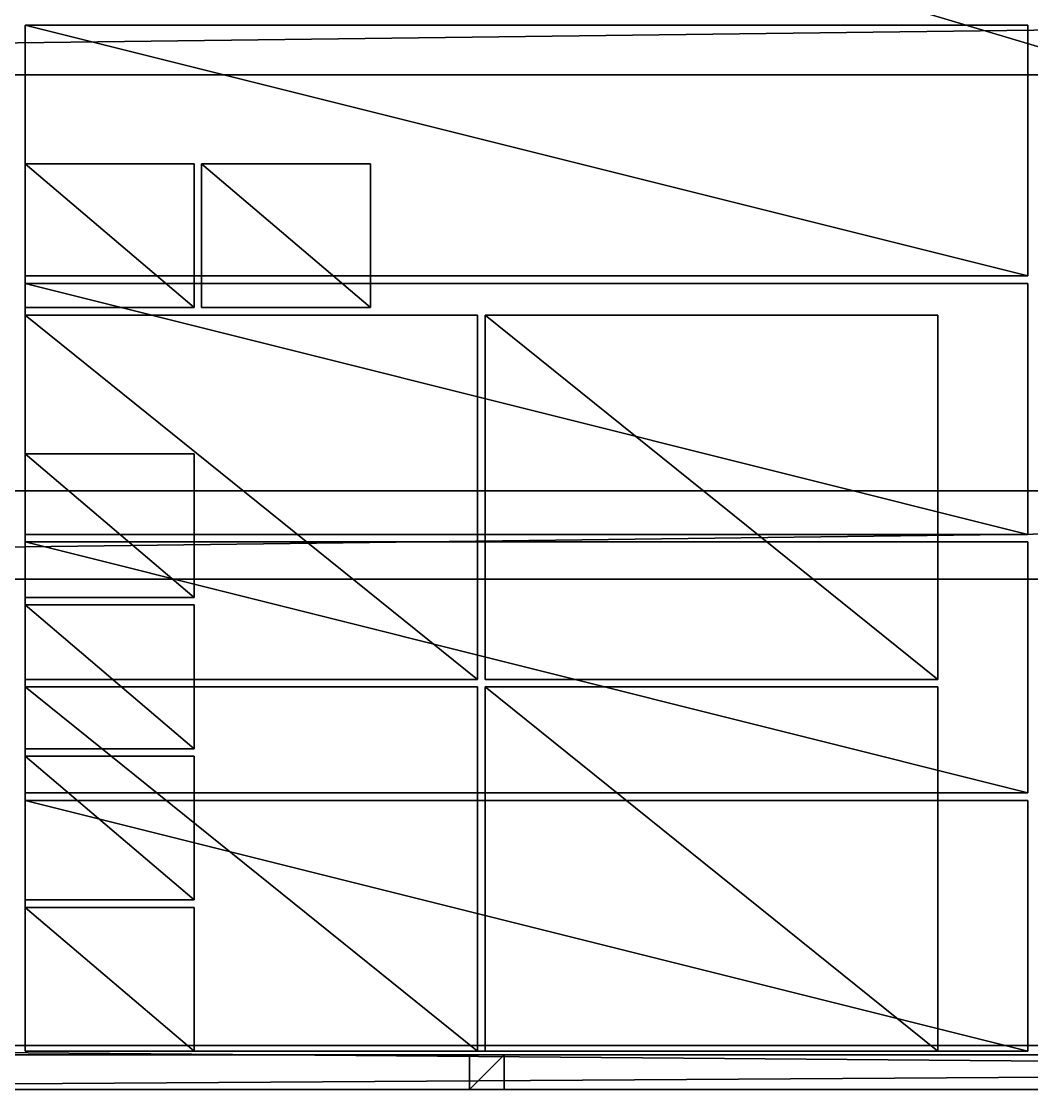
# Model space of a CAD drawing. Header units: millimetres. Extents: x -2700 to 8540, y -1280 to 1295.
# Drawn here: x 1380 to 2983, y -1280 to 415 of the extents above; entities that cross this region are included whole.
import ezdxf

# ---------------------------------------------------------------- set-up
doc = ezdxf.new("R2010")
doc.units = ezdxf.units.MM

msp = doc.modelspace()

# ---------------------------------------------------------------- linework, layer by layer
at = {"layer": 'CAD_75LAB'}
for points in [[(8540, -1280, 1090), (-40, -1280, 1090), (-40, 1280, 1090)], [(8540, 1280, 1090), (8540, -1280, 1090), (-40, 1280, 1090)], [(8540, -1280, 1180), (-40, 1280, 1180), (-40, -1280, 1180)], [(8540, 1280, 1180), (-40, 1280, 1180), (8540, -1280, 1180)], [(8460, 470, 840), (-2700, 330, 840), (-2700, 470, 840)], [(8460, 470, 840), (8460, 330, 840), (-2700, 330, 840)], [(8460, 470, 1090), (-2700, 470, 1090), (-2700, 330, 1090)], [(8460, 470, 1090), (-2700, 330, 1090), (8460, 330, 1090)], [(1386, 11, 1297), (1386, 409, 1183), (1386, 11, 1183)], [(1386, 11, 1297), (1386, 409, 1297), (1386, 409, 1183)], [(2977, 409, 1183), (1386, 409, 1183), (1386, 409, 1297)], [(2977, 409, 1297), (2977, 409, 1183), (1386, 409, 1297)], [(2977, 11, 1183), (1386, 11, 1183), (1386, 409, 1183)], [(2977, 409, 1183), (2977, 11, 1183), (1386, 409, 1183)], [(2977, 11, 1297), (1386, 409, 1297), (1386, 11, 1297)], [(2977, 409, 1297), (1386, 409, 1297), (2977, 11, 1297)], [(1386, 11, 1417), (1386, 409, 1303), (1386, 11, 1303)], [(1386, 11, 1417), (1386, 409, 1417), (1386, 409, 1303)], [(2977, 409, 1303), (1386, 409, 1303), (1386, 409, 1417)], [(2977, 409, 1417), (2977, 409, 1303), (1386, 409, 1417)], [(2977, 11, 1303), (1386, 11, 1303), (1386, 409, 1303)], [(2977, 409, 1303), (2977, 11, 1303), (1386, 409, 1303)], [(2977, 11, 1417), (1386, 409, 1417), (1386, 11, 1417)], [(2977, 409, 1417), (1386, 409, 1417), (2977, 11, 1417)], [(1386, 11, 1537), (1386, 409, 1423), (1386, 11, 1423)], [(1386, 11, 1537), (1386, 409, 1537), (1386, 409, 1423)], [(2977, 409, 1423), (1386, 409, 1423), (1386, 409, 1537)], [(2977, 409, 1537), (2977, 409, 1423), (1386, 409, 1537)], [(2977, 11, 1423), (1386, 11, 1423), (1386, 409, 1423)], [(2977, 409, 1423), (2977, 11, 1423), (1386, 409, 1423)], [(2977, 11, 1537), (1386, 409, 1537), (1386, 11, 1537)], [(2977, 409, 1537), (1386, 409, 1537), (2977, 11, 1537)], [(1386, 11, 1657), (1386, 409, 1543), (1386, 11, 1543)], [(1386, 11, 1657), (1386, 409, 1657), (1386, 409, 1543)], [(2977, 409, 1543), (1386, 409, 1543), (1386, 409, 1657)], [(2977, 409, 1657), (2977, 409, 1543), (1386, 409, 1657)], [(2977, 11, 1543), (1386, 11, 1543), (1386, 409, 1543)], [(2977, 409, 1543), (2977, 11, 1543), (1386, 409, 1543)], [(2977, 11, 1657), (1386, 409, 1657), (1386, 11, 1657)], [(2977, 409, 1657), (1386, 409, 1657), (2977, 11, 1657)], [(1386, 11, 1777), (1386, 409, 1663), (1386, 11, 1663)], [(1386, 11, 1777), (1386, 409, 1777), (1386, 409, 1663)], [(2977, 409, 1663), (1386, 409, 1663), (1386, 409, 1777)], [(2977, 409, 1777), (2977, 409, 1663), (1386, 409, 1777)], [(2977, 11, 1663), (1386, 11, 1663), (1386, 409, 1663)], [(2977, 409, 1663), (2977, 11, 1663), (1386, 409, 1663)], [(2977, 11, 1777), (1386, 409, 1777), (1386, 11, 1777)], [(2977, 409, 1777), (1386, 409, 1777), (2977, 11, 1777)], [(1386, 11, 1897), (1386, 409, 1783), (1386, 11, 1783)], [(1386, 11, 1897), (1386, 409, 1897), (1386, 409, 1783)], [(2977, 409, 1783), (1386, 409, 1783), (1386, 409, 1897)], [(2977, 409, 1897), (2977, 409, 1783), (1386, 409, 1897)], [(2977, 11, 1783), (1386, 11, 1783), (1386, 409, 1783)], [(2977, 409, 1783), (2977, 11, 1783), (1386, 409, 1783)], [(2977, 11, 1897), (1386, 409, 1897), (1386, 11, 1897)], [(2977, 409, 1897), (1386, 409, 1897), (2977, 11, 1897)], [(1386, 11, 2017), (1386, 409, 1903), (1386, 11, 1903)], [(1386, 11, 2017), (1386, 409, 2017), (1386, 409, 1903)], [(2977, 409, 1903), (1386, 409, 1903), (1386, 409, 2017)], [(2977, 409, 2017), (2977, 409, 1903), (1386, 409, 2017)], [(2977, 11, 1903), (1386, 11, 1903), (1386, 409, 1903)], [(2977, 409, 1903), (2977, 11, 1903), (1386, 409, 1903)], [(2977, 11, 2017), (1386, 409, 2017), (1386, 11, 2017)], [(2977, 409, 2017), (1386, 409, 2017), (2977, 11, 2017)], [(1386, 11, 2137), (1386, 409, 2023), (1386, 11, 2023)], [(1386, 11, 2137), (1386, 409, 2137), (1386, 409, 2023)], [(2977, 409, 2023), (1386, 409, 2023), (1386, 409, 2137)], [(2977, 409, 2137), (2977, 409, 2023), (1386, 409, 2137)], [(2977, 11, 2023), (1386, 11, 2023), (1386, 409, 2023)], [(2977, 409, 2023), (2977, 11, 2023), (1386, 409, 2023)], [(2977, 11, 2137), (1386, 409, 2137), (1386, 11, 2137)], [(2977, 409, 2137), (1386, 409, 2137), (2977, 11, 2137)], [(1386, 11, 2257), (1386, 409, 2143), (1386, 11, 2143)], [(1386, 11, 2257), (1386, 409, 2257), (1386, 409, 2143)], [(2977, 409, 2143), (1386, 409, 2143), (1386, 409, 2257)], [(2977, 409, 2257), (2977, 409, 2143), (1386, 409, 2257)], [(2977, 11, 2143), (1386, 11, 2143), (1386, 409, 2143)], [(2977, 409, 2143), (2977, 11, 2143), (1386, 409, 2143)], [(2977, 11, 2257), (1386, 409, 2257), (1386, 11, 2257)], [(2977, 409, 2257), (1386, 409, 2257), (2977, 11, 2257)], [(1386, 11, 2377), (1386, 409, 2263), (1386, 11, 2263)], [(1386, 11, 2377), (1386, 409, 2377), (1386, 409, 2263)], [(2977, 409, 2263), (1386, 409, 2263), (1386, 409, 2377)], [(2977, 409, 2377), (2977, 409, 2263), (1386, 409, 2377)], [(2977, 11, 2263), (1386, 11, 2263), (1386, 409, 2263)], [(2977, 409, 2263), (2977, 11, 2263), (1386, 409, 2263)], [(2977, 11, 2377), (1386, 409, 2377), (1386, 11, 2377)], [(2977, 409, 2377), (1386, 409, 2377), (2977, 11, 2377)], [(2977, 11, 1297), (2977, 11, 1183), (2977, 409, 1183)], [(2977, 11, 1297), (2977, 409, 1183), (2977, 409, 1297)], [(2977, 11, 1417), (2977, 11, 1303), (2977, 409, 1303)], [(2977, 11, 1417), (2977, 409, 1303), (2977, 409, 1417)], [(2977, 11, 1537), (2977, 11, 1423), (2977, 409, 1423)], [(2977, 11, 1537), (2977, 409, 1423), (2977, 409, 1537)], [(2977, 11, 1657), (2977, 11, 1543), (2977, 409, 1543)], [(2977, 11, 1657), (2977, 409, 1543), (2977, 409, 1657)], [(2977, 11, 1777), (2977, 11, 1663), (2977, 409, 1663)], [(2977, 11, 1777), (2977, 409, 1663), (2977, 409, 1777)], [(2977, 11, 1897), (2977, 11, 1783), (2977, 409, 1783)], [(2977, 11, 1897), (2977, 409, 1783), (2977, 409, 1897)], [(2977, 11, 2017), (2977, 11, 1903), (2977, 409, 1903)], [(2977, 11, 2017), (2977, 409, 1903), (2977, 409, 2017)], [(2977, 11, 2137), (2977, 11, 2023), (2977, 409, 2023)], [(2977, 11, 2137), (2977, 409, 2023), (2977, 409, 2137)], [(2977, 11, 2257), (2977, 11, 2143), (2977, 409, 2143)], [(2977, 11, 2257), (2977, 409, 2143), (2977, 409, 2257)], [(2977, 11, 2377), (2977, 11, 2263), (2977, 409, 2263)], [(2977, 11, 2377), (2977, 409, 2263), (2977, 409, 2377)], [(8460, 330, 840), (-2700, 330, 1090), (-2700, 330, 840)], [(8460, 330, 1090), (-2700, 330, 1090), (8460, 330, 840)], [(1386, -39, 2562), (1386, 189, 2383), (1386, -39, 2383)], [(1386, -39, 2562), (1386, 189, 2562), (1386, 189, 2383)], [(1654, 189, 2562), (1654, 189, 2383), (1386, 189, 2383)], [(1654, 189, 2562), (1386, 189, 2383), (1386, 189, 2562)], [(1654, -39, 2383), (1386, -39, 2383), (1386, 189, 2383)], [(1654, 189, 2383), (1654, -39, 2383), (1386, 189, 2383)], [(1654, -39, 2562), (1386, 189, 2562), (1386, -39, 2562)], [(1654, 189, 2562), (1386, 189, 2562), (1654, -39, 2562)], [(1386, -39, 2747), (1386, 189, 2568), (1386, -39, 2568)], [(1386, -39, 2747), (1386, 189, 2747), (1386, 189, 2568)], [(1654, 189, 2747), (1654, 189, 2568), (1386, 189, 2568)], [(1654, 189, 2747), (1386, 189, 2568), (1386, 189, 2747)], [(1654, -39, 2568), (1386, -39, 2568), (1386, 189, 2568)], [(1654, 189, 2568), (1654, -39, 2568), (1386, 189, 2568)], [(1654, -39, 2747), (1386, 189, 2747), (1386, -39, 2747)], [(1654, 189, 2747), (1386, 189, 2747), (1654, -39, 2747)], [(1386, -39, 2932), (1386, 189, 2753), (1386, -39, 2753)], [(1386, -39, 2932), (1386, 189, 2932), (1386, 189, 2753)], [(1654, 189, 2932), (1654, 189, 2753), (1386, 189, 2753)], [(1654, 189, 2932), (1386, 189, 2753), (1386, 189, 2932)], [(1654, -39, 2753), (1386, -39, 2753), (1386, 189, 2753)], [(1654, 189, 2753), (1654, -39, 2753), (1386, 189, 2753)], [(1654, -39, 2932), (1386, 189, 2932), (1386, -39, 2932)], [(1654, 189, 2932), (1386, 189, 2932), (1654, -39, 2932)], [(1386, -39, 3117), (1386, 189, 2938), (1386, -39, 2938)], [(1386, -39, 3117), (1386, 189, 3117), (1386, 189, 2938)], [(1654, 189, 3117), (1654, 189, 2938), (1386, 189, 2938)], [(1654, 189, 3117), (1386, 189, 2938), (1386, 189, 3117)], [(1654, -39, 2938), (1386, -39, 2938), (1386, 189, 2938)], [(1654, 189, 2938), (1654, -39, 2938), (1386, 189, 2938)], [(1654, -39, 3117), (1386, 189, 3117), (1386, -39, 3117)], [(1654, 189, 3117), (1386, 189, 3117), (1654, -39, 3117)], [(1386, -39, 3302), (1386, 189, 3123), (1386, -39, 3123)], [(1386, -39, 3302), (1386, 189, 3302), (1386, 189, 3123)], [(1654, 189, 3302), (1654, 189, 3123), (1386, 189, 3123)], [(1654, 189, 3302), (1386, 189, 3123), (1386, 189, 3302)], [(1654, -39, 3123), (1386, -39, 3123), (1386, 189, 3123)], [(1654, 189, 3123), (1654, -39, 3123), (1386, 189, 3123)], [(1654, -39, 3302), (1386, 189, 3302), (1386, -39, 3302)], [(1654, 189, 3302), (1386, 189, 3302), (1654, -39, 3302)], [(1386, -39, 3487), (1386, 189, 3308), (1386, -39, 3308)], [(1386, -39, 3487), (1386, 189, 3487), (1386, 189, 3308)], [(1654, 189, 3487), (1654, 189, 3308), (1386, 189, 3308)], [(1654, 189, 3487), (1386, 189, 3308), (1386, 189, 3487)], [(1654, -39, 3308), (1386, -39, 3308), (1386, 189, 3308)], [(1654, 189, 3308), (1654, -39, 3308), (1386, 189, 3308)], [(1654, -39, 3487), (1386, 189, 3487), (1386, -39, 3487)], [(1654, 189, 3487), (1386, 189, 3487), (1654, -39, 3487)], [(1386, -39, 3672), (1386, 189, 3493), (1386, -39, 3493)], [(1386, -39, 3672), (1386, 189, 3672), (1386, 189, 3493)], [(1654, 189, 3672), (1654, 189, 3493), (1386, 189, 3493)], [(1654, 189, 3672), (1386, 189, 3493), (1386, 189, 3672)], [(1654, -39, 3493), (1386, -39, 3493), (1386, 189, 3493)], [(1654, 189, 3493), (1654, -39, 3493), (1386, 189, 3493)], [(1654, -39, 3672), (1386, 189, 3672), (1386, -39, 3672)], [(1654, 189, 3672), (1386, 189, 3672), (1654, -39, 3672)], [(1654, -39, 2562), (1654, -39, 2383), (1654, 189, 2383)], [(1654, -39, 2562), (1654, 189, 2383), (1654, 189, 2562)], [(1654, -39, 2747), (1654, -39, 2568), (1654, 189, 2568)], [(1654, -39, 2747), (1654, 189, 2568), (1654, 189, 2747)], [(1654, -39, 2932), (1654, -39, 2753), (1654, 189, 2753)], [(1654, -39, 2932), (1654, 189, 2753), (1654, 189, 2932)], [(1654, -39, 3117), (1654, -39, 2938), (1654, 189, 2938)], [(1654, -39, 3117), (1654, 189, 2938), (1654, 189, 3117)], [(1654, -39, 3302), (1654, -39, 3123), (1654, 189, 3123)], [(1654, -39, 3302), (1654, 189, 3123), (1654, 189, 3302)], [(1654, -39, 3487), (1654, -39, 3308), (1654, 189, 3308)], [(1654, -39, 3487), (1654, 189, 3308), (1654, 189, 3487)], [(1654, -39, 3672), (1654, -39, 3493), (1654, 189, 3493)], [(1654, -39, 3672), (1654, 189, 3493), (1654, 189, 3672)], [(1666, -39, 2562), (1666, 189, 2383), (1666, -39, 2383)], [(1666, -39, 2562), (1666, 189, 2562), (1666, 189, 2383)], [(1934, 189, 2562), (1934, 189, 2383), (1666, 189, 2383)], [(1934, 189, 2562), (1666, 189, 2383), (1666, 189, 2562)], [(1934, -39, 2383), (1666, -39, 2383), (1666, 189, 2383)], [(1934, 189, 2383), (1934, -39, 2383), (1666, 189, 2383)], [(1934, -39, 2562), (1666, 189, 2562), (1666, -39, 2562)], [(1934, 189, 2562), (1666, 189, 2562), (1934, -39, 2562)], [(1666, -39, 2747), (1666, 189, 2568), (1666, -39, 2568)], [(1666, -39, 2747), (1666, 189, 2747), (1666, 189, 2568)], [(1934, 189, 2747), (1934, 189, 2568), (1666, 189, 2568)], [(1934, 189, 2747), (1666, 189, 2568), (1666, 189, 2747)], [(1934, -39, 2568), (1666, -39, 2568), (1666, 189, 2568)], [(1934, 189, 2568), (1934, -39, 2568), (1666, 189, 2568)], [(1934, -39, 2747), (1666, 189, 2747), (1666, -39, 2747)], [(1934, 189, 2747), (1666, 189, 2747), (1934, -39, 2747)], [(1934, -39, 2562), (1934, -39, 2383), (1934, 189, 2383)], [(1934, -39, 2562), (1934, 189, 2383), (1934, 189, 2562)], [(1934, -39, 2747), (1934, -39, 2568), (1934, 189, 2568)], [(1934, -39, 2747), (1934, 189, 2568), (1934, 189, 2747)], [(2977, 11, 1183), (1386, 11, 1297), (1386, 11, 1183)], [(2977, 11, 1297), (1386, 11, 1297), (2977, 11, 1183)], [(2977, 11, 1303), (1386, 11, 1417), (1386, 11, 1303)], [(2977, 11, 1417), (1386, 11, 1417), (2977, 11, 1303)], [(2977, 11, 1423), (1386, 11, 1537), (1386, 11, 1423)], [(2977, 11, 1537), (1386, 11, 1537), (2977, 11, 1423)], [(2977, 11, 1543), (1386, 11, 1657), (1386, 11, 1543)], [(2977, 11, 1657), (1386, 11, 1657), (2977, 11, 1543)], [(2977, 11, 1663), (1386, 11, 1777), (1386, 11, 1663)], [(2977, 11, 1777), (1386, 11, 1777), (2977, 11, 1663)], [(2977, 11, 1783), (1386, 11, 1897), (1386, 11, 1783)], [(2977, 11, 1897), (1386, 11, 1897), (2977, 11, 1783)], [(2977, 11, 1903), (1386, 11, 2017), (1386, 11, 1903)], [(2977, 11, 2017), (1386, 11, 2017), (2977, 11, 1903)], [(2977, 11, 2023), (1386, 11, 2137), (1386, 11, 2023)], [(2977, 11, 2137), (1386, 11, 2137), (2977, 11, 2023)], [(2977, 11, 2143), (1386, 11, 2257), (1386, 11, 2143)], [(2977, 11, 2257), (1386, 11, 2257), (2977, 11, 2143)], [(2977, 11, 2263), (1386, 11, 2377), (1386, 11, 2263)], [(2977, 11, 2377), (1386, 11, 2377), (2977, 11, 2263)], [(1386, -399, 1297), (1386, -1, 1183), (1386, -399, 1183)], [(1386, -399, 1297), (1386, -1, 1297), (1386, -1, 1183)], [(2977, -1, 1183), (1386, -1, 1183), (1386, -1, 1297)], [(2977, -1, 1297), (2977, -1, 1183), (1386, -1, 1297)], [(2977, -399, 1183), (1386, -399, 1183), (1386, -1, 1183)], [(2977, -1, 1183), (2977, -399, 1183), (1386, -1, 1183)], [(2977, -399, 1297), (1386, -1, 1297), (1386, -399, 1297)], [(2977, -1, 1297), (1386, -1, 1297), (2977, -399, 1297)], [(1386, -399, 1417), (1386, -1, 1303), (1386, -399, 1303)], [(1386, -399, 1417), (1386, -1, 1417), (1386, -1, 1303)], [(2977, -1, 1303), (1386, -1, 1303), (1386, -1, 1417)], [(2977, -1, 1417), (2977, -1, 1303), (1386, -1, 1417)], [(2977, -399, 1303), (1386, -399, 1303), (1386, -1, 1303)], [(2977, -1, 1303), (2977, -399, 1303), (1386, -1, 1303)], [(2977, -399, 1417), (1386, -1, 1417), (1386, -399, 1417)], [(2977, -1, 1417), (1386, -1, 1417), (2977, -399, 1417)], [(1386, -399, 1537), (1386, -1, 1423), (1386, -399, 1423)], [(1386, -399, 1537), (1386, -1, 1537), (1386, -1, 1423)], [(2977, -1, 1423), (1386, -1, 1423), (1386, -1, 1537)], [(2977, -1, 1537), (2977, -1, 1423), (1386, -1, 1537)], [(2977, -399, 1423), (1386, -399, 1423), (1386, -1, 1423)], [(2977, -1, 1423), (2977, -399, 1423), (1386, -1, 1423)], [(2977, -399, 1537), (1386, -1, 1537), (1386, -399, 1537)], [(2977, -1, 1537), (1386, -1, 1537), (2977, -399, 1537)], [(1386, -399, 1657), (1386, -1, 1543), (1386, -399, 1543)], [(1386, -399, 1657), (1386, -1, 1657), (1386, -1, 1543)], [(2977, -1, 1543), (1386, -1, 1543), (1386, -1, 1657)], [(2977, -1, 1657), (2977, -1, 1543), (1386, -1, 1657)], [(2977, -399, 1543), (1386, -399, 1543), (1386, -1, 1543)], [(2977, -1, 1543), (2977, -399, 1543), (1386, -1, 1543)], [(2977, -399, 1657), (1386, -1, 1657), (1386, -399, 1657)], [(2977, -1, 1657), (1386, -1, 1657), (2977, -399, 1657)], [(1386, -399, 1777), (1386, -1, 1663), (1386, -399, 1663)], [(1386, -399, 1777), (1386, -1, 1777), (1386, -1, 1663)], [(2977, -1, 1663), (1386, -1, 1663), (1386, -1, 1777)], [(2977, -1, 1777), (2977, -1, 1663), (1386, -1, 1777)], [(2977, -399, 1663), (1386, -399, 1663), (1386, -1, 1663)], [(2977, -1, 1663), (2977, -399, 1663), (1386, -1, 1663)], [(2977, -399, 1777), (1386, -1, 1777), (1386, -399, 1777)], [(2977, -1, 1777), (1386, -1, 1777), (2977, -399, 1777)], [(1386, -399, 1897), (1386, -1, 1783), (1386, -399, 1783)], [(1386, -399, 1897), (1386, -1, 1897), (1386, -1, 1783)], [(2977, -1, 1783), (1386, -1, 1783), (1386, -1, 1897)], [(2977, -1, 1897), (2977, -1, 1783), (1386, -1, 1897)], [(2977, -399, 1783), (1386, -399, 1783), (1386, -1, 1783)], [(2977, -1, 1783), (2977, -399, 1783), (1386, -1, 1783)], [(2977, -399, 1897), (1386, -1, 1897), (1386, -399, 1897)], [(2977, -1, 1897), (1386, -1, 1897), (2977, -399, 1897)], [(1386, -399, 2017), (1386, -1, 1903), (1386, -399, 1903)], [(1386, -399, 2017), (1386, -1, 2017), (1386, -1, 1903)], [(2977, -1, 1903), (1386, -1, 1903), (1386, -1, 2017)], [(2977, -1, 2017), (2977, -1, 1903), (1386, -1, 2017)], [(2977, -399, 1903), (1386, -399, 1903), (1386, -1, 1903)], [(2977, -1, 1903), (2977, -399, 1903), (1386, -1, 1903)], [(2977, -399, 2017), (1386, -1, 2017), (1386, -399, 2017)], [(2977, -1, 2017), (1386, -1, 2017), (2977, -399, 2017)], [(1386, -399, 2137), (1386, -1, 2023), (1386, -399, 2023)], [(1386, -399, 2137), (1386, -1, 2137), (1386, -1, 2023)], [(2977, -1, 2023), (1386, -1, 2023), (1386, -1, 2137)], [(2977, -1, 2137), (2977, -1, 2023), (1386, -1, 2137)], [(2977, -399, 2023), (1386, -399, 2023), (1386, -1, 2023)], [(2977, -1, 2023), (2977, -399, 2023), (1386, -1, 2023)], [(2977, -399, 2137), (1386, -1, 2137), (1386, -399, 2137)], [(2977, -1, 2137), (1386, -1, 2137), (2977, -399, 2137)], [(1386, -399, 2257), (1386, -1, 2143), (1386, -399, 2143)], [(1386, -399, 2257), (1386, -1, 2257), (1386, -1, 2143)], [(2977, -1, 2143), (1386, -1, 2143), (1386, -1, 2257)], [(2977, -1, 2257), (2977, -1, 2143), (1386, -1, 2257)], [(2977, -399, 2143), (1386, -399, 2143), (1386, -1, 2143)], [(2977, -1, 2143), (2977, -399, 2143), (1386, -1, 2143)], [(2977, -399, 2257), (1386, -1, 2257), (1386, -399, 2257)], [(2977, -1, 2257), (1386, -1, 2257), (2977, -399, 2257)], [(1386, -399, 2377), (1386, -1, 2263), (1386, -399, 2263)], [(1386, -399, 2377), (1386, -1, 2377), (1386, -1, 2263)], [(2977, -1, 2263), (1386, -1, 2263), (1386, -1, 2377)], [(2977, -1, 2377), (2977, -1, 2263), (1386, -1, 2377)], [(2977, -399, 2263), (1386, -399, 2263), (1386, -1, 2263)], [(2977, -1, 2263), (2977, -399, 2263), (1386, -1, 2263)], [(2977, -399, 2377), (1386, -1, 2377), (1386, -399, 2377)], [(2977, -1, 2377), (1386, -1, 2377), (2977, -399, 2377)], [(2977, -399, 1297), (2977, -399, 1183), (2977, -1, 1183)], [(2977, -399, 1297), (2977, -1, 1183), (2977, -1, 1297)], [(2977, -399, 1417), (2977, -399, 1303), (2977, -1, 1303)], [(2977, -399, 1417), (2977, -1, 1303), (2977, -1, 1417)], [(2977, -399, 1537), (2977, -399, 1423), (2977, -1, 1423)], [(2977, -399, 1537), (2977, -1, 1423), (2977, -1, 1537)], [(2977, -399, 1657), (2977, -399, 1543), (2977, -1, 1543)], [(2977, -399, 1657), (2977, -1, 1543), (2977, -1, 1657)], [(2977, -399, 1777), (2977, -399, 1663), (2977, -1, 1663)], [(2977, -399, 1777), (2977, -1, 1663), (2977, -1, 1777)], [(2977, -399, 1897), (2977, -399, 1783), (2977, -1, 1783)], [(2977, -399, 1897), (2977, -1, 1783), (2977, -1, 1897)], [(2977, -399, 2017), (2977, -399, 1903), (2977, -1, 1903)], [(2977, -399, 2017), (2977, -1, 1903), (2977, -1, 2017)], [(2977, -399, 2137), (2977, -399, 2023), (2977, -1, 2023)], [(2977, -399, 2137), (2977, -1, 2023), (2977, -1, 2137)], [(2977, -399, 2257), (2977, -399, 2143), (2977, -1, 2143)], [(2977, -399, 2257), (2977, -1, 2143), (2977, -1, 2257)], [(2977, -399, 2377), (2977, -399, 2263), (2977, -1, 2263)], [(2977, -399, 2377), (2977, -1, 2263), (2977, -1, 2377)], [(1654, -39, 2562), (1386, -39, 2383), (1654, -39, 2383)], [(1654, -39, 2562), (1386, -39, 2562), (1386, -39, 2383)], [(1654, -39, 2747), (1386, -39, 2568), (1654, -39, 2568)], [(1654, -39, 2747), (1386, -39, 2747), (1386, -39, 2568)], [(1654, -39, 2932), (1386, -39, 2753), (1654, -39, 2753)], [(1654, -39, 2932), (1386, -39, 2932), (1386, -39, 2753)], [(1654, -39, 3117), (1386, -39, 2938), (1654, -39, 2938)], [(1654, -39, 3117), (1386, -39, 3117), (1386, -39, 2938)], [(1654, -39, 3302), (1386, -39, 3123), (1654, -39, 3123)], [(1654, -39, 3302), (1386, -39, 3302), (1386, -39, 3123)], [(1654, -39, 3487), (1386, -39, 3308), (1654, -39, 3308)], [(1654, -39, 3487), (1386, -39, 3487), (1386, -39, 3308)], [(1654, -39, 3672), (1386, -39, 3493), (1654, -39, 3493)], [(1654, -39, 3672), (1386, -39, 3672), (1386, -39, 3493)], [(1934, -39, 2562), (1666, -39, 2383), (1934, -39, 2383)], [(1934, -39, 2562), (1666, -39, 2562), (1666, -39, 2383)], [(1934, -39, 2747), (1666, -39, 2568), (1934, -39, 2568)], [(1934, -39, 2747), (1666, -39, 2747), (1666, -39, 2568)], [(1386, -629, 3438), (1386, -51, 2383), (1386, -629, 2383)], [(1386, -629, 3438), (1386, -51, 3438), (1386, -51, 2383)], [(1386, -51, 3438), (2104, -51, 2383), (1386, -51, 2383)], [(2104, -51, 3438), (2104, -51, 2383), (1386, -51, 3438)], [(2104, -629, 2383), (1386, -629, 2383), (1386, -51, 2383)], [(2104, -51, 2383), (2104, -629, 2383), (1386, -51, 2383)], [(2104, -629, 3438), (1386, -51, 3438), (1386, -629, 3438)], [(2104, -51, 3438), (1386, -51, 3438), (2104, -629, 3438)], [(2104, -629, 3438), (2104, -629, 2383), (2104, -51, 2383)], [(2104, -629, 3438), (2104, -51, 2383), (2104, -51, 3438)], [(2116, -629, 3438), (2116, -51, 2383), (2116, -629, 2383)], [(2116, -629, 3438), (2116, -51, 3438), (2116, -51, 2383)], [(2116, -51, 3438), (2834, -51, 2383), (2116, -51, 2383)], [(2834, -51, 3438), (2834, -51, 2383), (2116, -51, 3438)], [(2834, -629, 2383), (2116, -629, 2383), (2116, -51, 2383)], [(2834, -51, 2383), (2834, -629, 2383), (2116, -51, 2383)], [(2834, -629, 3438), (2116, -51, 3438), (2116, -629, 3438)], [(2834, -51, 3438), (2116, -51, 3438), (2834, -629, 3438)], [(2834, -629, 3438), (2834, -629, 2383), (2834, -51, 2383)], [(2834, -629, 3438), (2834, -51, 2383), (2834, -51, 3438)], [(1386, -499, 3623), (1386, -271, 3444), (1386, -499, 3444)], [(1386, -499, 3623), (1386, -271, 3623), (1386, -271, 3444)], [(1654, -271, 3623), (1654, -271, 3444), (1386, -271, 3444)], [(1654, -271, 3623), (1386, -271, 3444), (1386, -271, 3623)], [(1654, -499, 3444), (1386, -499, 3444), (1386, -271, 3444)], [(1654, -271, 3444), (1654, -499, 3444), (1386, -271, 3444)], [(1654, -499, 3623), (1386, -271, 3623), (1386, -499, 3623)], [(1654, -271, 3623), (1386, -271, 3623), (1654, -499, 3623)], [(1654, -499, 3623), (1654, -499, 3444), (1654, -271, 3444)], [(1654, -499, 3623), (1654, -271, 3444), (1654, -271, 3623)], [(8460, -330, 840), (-2700, -330, 840), (-2700, -330, 1090)], [(8460, -330, 1090), (8460, -330, 840), (-2700, -330, 1090)], [(8460, -330, 840), (-2700, -470, 840), (-2700, -330, 840)], [(8460, -330, 840), (8460, -470, 840), (-2700, -470, 840)], [(8460, -330, 1090), (-2700, -330, 1090), (-2700, -470, 1090)], [(8460, -330, 1090), (-2700, -470, 1090), (8460, -470, 1090)], [(2977, -399, 1183), (1386, -399, 1297), (1386, -399, 1183)], [(2977, -399, 1297), (1386, -399, 1297), (2977, -399, 1183)], [(2977, -399, 1303), (1386, -399, 1417), (1386, -399, 1303)], [(2977, -399, 1417), (1386, -399, 1417), (2977, -399, 1303)], [(2977, -399, 1423), (1386, -399, 1537), (1386, -399, 1423)], [(2977, -399, 1537), (1386, -399, 1537), (2977, -399, 1423)], [(2977, -399, 1543), (1386, -399, 1657), (1386, -399, 1543)], [(2977, -399, 1657), (1386, -399, 1657), (2977, -399, 1543)], [(2977, -399, 1663), (1386, -399, 1777), (1386, -399, 1663)], [(2977, -399, 1777), (1386, -399, 1777), (2977, -399, 1663)], [(2977, -399, 1783), (1386, -399, 1897), (1386, -399, 1783)], [(2977, -399, 1897), (1386, -399, 1897), (2977, -399, 1783)], [(2977, -399, 1903), (1386, -399, 2017), (1386, -399, 1903)], [(2977, -399, 2017), (1386, -399, 2017), (2977, -399, 1903)], [(2977, -399, 2023), (1386, -399, 2137), (1386, -399, 2023)], [(2977, -399, 2137), (1386, -399, 2137), (2977, -399, 2023)], [(2977, -399, 2143), (1386, -399, 2257), (1386, -399, 2143)], [(2977, -399, 2257), (1386, -399, 2257), (2977, -399, 2143)], [(2977, -399, 2263), (1386, -399, 2377), (1386, -399, 2263)], [(2977, -399, 2377), (1386, -399, 2377), (2977, -399, 2263)], [(1386, -809, 1297), (1386, -411, 1183), (1386, -809, 1183)], [(1386, -809, 1297), (1386, -411, 1297), (1386, -411, 1183)], [(2977, -411, 1183), (1386, -411, 1183), (1386, -411, 1297)], [(2977, -411, 1297), (2977, -411, 1183), (1386, -411, 1297)], [(2977, -809, 1183), (1386, -809, 1183), (1386, -411, 1183)], [(2977, -411, 1183), (2977, -809, 1183), (1386, -411, 1183)], [(2977, -809, 1297), (1386, -411, 1297), (1386, -809, 1297)], [(2977, -411, 1297), (1386, -411, 1297), (2977, -809, 1297)], [(1386, -809, 1417), (1386, -411, 1303), (1386, -809, 1303)], [(1386, -809, 1417), (1386, -411, 1417), (1386, -411, 1303)], [(2977, -411, 1303), (1386, -411, 1303), (1386, -411, 1417)], [(2977, -411, 1417), (2977, -411, 1303), (1386, -411, 1417)], [(2977, -809, 1303), (1386, -809, 1303), (1386, -411, 1303)], [(2977, -411, 1303), (2977, -809, 1303), (1386, -411, 1303)], [(2977, -809, 1417), (1386, -411, 1417), (1386, -809, 1417)], [(2977, -411, 1417), (1386, -411, 1417), (2977, -809, 1417)], [(1386, -809, 1537), (1386, -411, 1423), (1386, -809, 1423)], [(1386, -809, 1537), (1386, -411, 1537), (1386, -411, 1423)], [(2977, -411, 1423), (1386, -411, 1423), (1386, -411, 1537)], [(2977, -411, 1537), (2977, -411, 1423), (1386, -411, 1537)], [(2977, -809, 1423), (1386, -809, 1423), (1386, -411, 1423)], [(2977, -411, 1423), (2977, -809, 1423), (1386, -411, 1423)], [(2977, -809, 1537), (1386, -411, 1537), (1386, -809, 1537)], [(2977, -411, 1537), (1386, -411, 1537), (2977, -809, 1537)], [(1386, -809, 1657), (1386, -411, 1543), (1386, -809, 1543)], [(1386, -809, 1657), (1386, -411, 1657), (1386, -411, 1543)], [(2977, -411, 1543), (1386, -411, 1543), (1386, -411, 1657)], [(2977, -411, 1657), (2977, -411, 1543), (1386, -411, 1657)], [(2977, -809, 1543), (1386, -809, 1543), (1386, -411, 1543)], [(2977, -411, 1543), (2977, -809, 1543), (1386, -411, 1543)], [(2977, -809, 1657), (1386, -411, 1657), (1386, -809, 1657)], [(2977, -411, 1657), (1386, -411, 1657), (2977, -809, 1657)], [(1386, -809, 1777), (1386, -411, 1663), (1386, -809, 1663)], [(1386, -809, 1777), (1386, -411, 1777), (1386, -411, 1663)], [(2977, -411, 1663), (1386, -411, 1663), (1386, -411, 1777)], [(2977, -411, 1777), (2977, -411, 1663), (1386, -411, 1777)], [(2977, -809, 1663), (1386, -809, 1663), (1386, -411, 1663)], [(2977, -411, 1663), (2977, -809, 1663), (1386, -411, 1663)], [(2977, -809, 1777), (1386, -411, 1777), (1386, -809, 1777)], [(2977, -411, 1777), (1386, -411, 1777), (2977, -809, 1777)], [(1386, -809, 1897), (1386, -411, 1783), (1386, -809, 1783)], [(1386, -809, 1897), (1386, -411, 1897), (1386, -411, 1783)], [(2977, -411, 1783), (1386, -411, 1783), (1386, -411, 1897)], [(2977, -411, 1897), (2977, -411, 1783), (1386, -411, 1897)], [(2977, -809, 1783), (1386, -809, 1783), (1386, -411, 1783)], [(2977, -411, 1783), (2977, -809, 1783), (1386, -411, 1783)], [(2977, -809, 1897), (1386, -411, 1897), (1386, -809, 1897)], [(2977, -411, 1897), (1386, -411, 1897), (2977, -809, 1897)], [(1386, -809, 2017), (1386, -411, 1903), (1386, -809, 1903)], [(1386, -809, 2017), (1386, -411, 2017), (1386, -411, 1903)], [(2977, -411, 1903), (1386, -411, 1903), (1386, -411, 2017)], [(2977, -411, 2017), (2977, -411, 1903), (1386, -411, 2017)], [(2977, -809, 1903), (1386, -809, 1903), (1386, -411, 1903)], [(2977, -411, 1903), (2977, -809, 1903), (1386, -411, 1903)], [(2977, -809, 2017), (1386, -411, 2017), (1386, -809, 2017)], [(2977, -411, 2017), (1386, -411, 2017), (2977, -809, 2017)], [(1386, -809, 2137), (1386, -411, 2023), (1386, -809, 2023)], [(1386, -809, 2137), (1386, -411, 2137), (1386, -411, 2023)], [(2977, -411, 2023), (1386, -411, 2023), (1386, -411, 2137)], [(2977, -411, 2137), (2977, -411, 2023), (1386, -411, 2137)], [(2977, -809, 2023), (1386, -809, 2023), (1386, -411, 2023)], [(2977, -411, 2023), (2977, -809, 2023), (1386, -411, 2023)], [(2977, -809, 2137), (1386, -411, 2137), (1386, -809, 2137)], [(2977, -411, 2137), (1386, -411, 2137), (2977, -809, 2137)], [(1386, -809, 2257), (1386, -411, 2143), (1386, -809, 2143)], [(1386, -809, 2257), (1386, -411, 2257), (1386, -411, 2143)], [(2977, -411, 2143), (1386, -411, 2143), (1386, -411, 2257)], [(2977, -411, 2257), (2977, -411, 2143), (1386, -411, 2257)], [(2977, -809, 2143), (1386, -809, 2143), (1386, -411, 2143)], [(2977, -411, 2143), (2977, -809, 2143), (1386, -411, 2143)], [(2977, -809, 2257), (1386, -411, 2257), (1386, -809, 2257)], [(2977, -411, 2257), (1386, -411, 2257), (2977, -809, 2257)], [(1386, -809, 2377), (1386, -411, 2263), (1386, -809, 2263)], [(1386, -809, 2377), (1386, -411, 2377), (1386, -411, 2263)], [(2977, -411, 2263), (1386, -411, 2263), (1386, -411, 2377)], [(2977, -411, 2377), (2977, -411, 2263), (1386, -411, 2377)], [(2977, -809, 2263), (1386, -809, 2263), (1386, -411, 2263)], [(2977, -411, 2263), (2977, -809, 2263), (1386, -411, 2263)], [(2977, -809, 2377), (1386, -411, 2377), (1386, -809, 2377)], [(2977, -411, 2377), (1386, -411, 2377), (2977, -809, 2377)], [(2977, -809, 1297), (2977, -809, 1183), (2977, -411, 1183)], [(2977, -809, 1297), (2977, -411, 1183), (2977, -411, 1297)], [(2977, -809, 1417), (2977, -809, 1303), (2977, -411, 1303)], [(2977, -809, 1417), (2977, -411, 1303), (2977, -411, 1417)], [(2977, -809, 1537), (2977, -809, 1423), (2977, -411, 1423)], [(2977, -809, 1537), (2977, -411, 1423), (2977, -411, 1537)], [(2977, -809, 1657), (2977, -809, 1543), (2977, -411, 1543)], [(2977, -809, 1657), (2977, -411, 1543), (2977, -411, 1657)], [(2977, -809, 1777), (2977, -809, 1663), (2977, -411, 1663)], [(2977, -809, 1777), (2977, -411, 1663), (2977, -411, 1777)], [(2977, -809, 1897), (2977, -809, 1783), (2977, -411, 1783)], [(2977, -809, 1897), (2977, -411, 1783), (2977, -411, 1897)], [(2977, -809, 2017), (2977, -809, 1903), (2977, -411, 1903)], [(2977, -809, 2017), (2977, -411, 1903), (2977, -411, 2017)], [(2977, -809, 2137), (2977, -809, 2023), (2977, -411, 2023)], [(2977, -809, 2137), (2977, -411, 2023), (2977, -411, 2137)], [(2977, -809, 2257), (2977, -809, 2143), (2977, -411, 2143)], [(2977, -809, 2257), (2977, -411, 2143), (2977, -411, 2257)], [(2977, -809, 2377), (2977, -809, 2263), (2977, -411, 2263)], [(2977, -809, 2377), (2977, -411, 2263), (2977, -411, 2377)], [(8460, -470, 840), (-2700, -470, 1090), (-2700, -470, 840)], [(8460, -470, 1090), (-2700, -470, 1090), (8460, -470, 840)], [(1654, -499, 3623), (1386, -499, 3444), (1654, -499, 3444)], [(1654, -499, 3623), (1386, -499, 3623), (1386, -499, 3444)], [(1386, -739, 3623), (1386, -511, 3444), (1386, -739, 3444)], [(1386, -739, 3623), (1386, -511, 3623), (1386, -511, 3444)], [(1654, -511, 3623), (1654, -511, 3444), (1386, -511, 3444)], [(1654, -511, 3623), (1386, -511, 3444), (1386, -511, 3623)], [(1654, -739, 3444), (1386, -739, 3444), (1386, -511, 3444)], [(1654, -511, 3444), (1654, -739, 3444), (1386, -511, 3444)], [(1654, -739, 3623), (1386, -511, 3623), (1386, -739, 3623)], [(1654, -511, 3623), (1386, -511, 3623), (1654, -739, 3623)], [(1654, -739, 3623), (1654, -739, 3444), (1654, -511, 3444)], [(1654, -739, 3623), (1654, -511, 3444), (1654, -511, 3623)], [(1386, -629, 3438), (1386, -629, 2383), (2104, -629, 2383)], [(2104, -629, 3438), (1386, -629, 3438), (2104, -629, 2383)], [(1386, -1219, 3438), (1386, -641, 2383), (1386, -1219, 2383)], [(1386, -1219, 3438), (1386, -641, 3438), (1386, -641, 2383)], [(1386, -641, 3438), (2104, -641, 2383), (1386, -641, 2383)], [(2104, -641, 3438), (2104, -641, 2383), (1386, -641, 3438)], [(2104, -1219, 2383), (1386, -1219, 2383), (1386, -641, 2383)], [(2104, -641, 2383), (2104, -1219, 2383), (1386, -641, 2383)], [(2104, -1219, 3438), (1386, -641, 3438), (1386, -1219, 3438)], [(2104, -641, 3438), (1386, -641, 3438), (2104, -1219, 3438)], [(2104, -1219, 3438), (2104, -1219, 2383), (2104, -641, 2383)], [(2104, -1219, 3438), (2104, -641, 2383), (2104, -641, 3438)], [(2116, -629, 3438), (2116, -629, 2383), (2834, -629, 2383)], [(2834, -629, 3438), (2116, -629, 3438), (2834, -629, 2383)], [(2116, -1219, 3438), (2116, -641, 2383), (2116, -1219, 2383)], [(2116, -1219, 3438), (2116, -641, 3438), (2116, -641, 2383)], [(2116, -641, 3438), (2834, -641, 2383), (2116, -641, 2383)], [(2834, -641, 3438), (2834, -641, 2383), (2116, -641, 3438)], [(2834, -1219, 2383), (2116, -1219, 2383), (2116, -641, 2383)], [(2834, -641, 2383), (2834, -1219, 2383), (2116, -641, 2383)], [(2834, -1219, 3438), (2116, -641, 3438), (2116, -1219, 3438)], [(2834, -641, 3438), (2116, -641, 3438), (2834, -1219, 3438)], [(2834, -1219, 3438), (2834, -1219, 2383), (2834, -641, 2383)], [(2834, -1219, 3438), (2834, -641, 2383), (2834, -641, 3438)], [(1654, -739, 3623), (1386, -739, 3444), (1654, -739, 3444)], [(1654, -739, 3623), (1386, -739, 3623), (1386, -739, 3444)], [(1386, -979, 3623), (1386, -751, 3444), (1386, -979, 3444)], [(1386, -979, 3623), (1386, -751, 3623), (1386, -751, 3444)], [(1654, -751, 3623), (1654, -751, 3444), (1386, -751, 3444)], [(1654, -751, 3623), (1386, -751, 3444), (1386, -751, 3623)], [(1654, -979, 3444), (1386, -979, 3444), (1386, -751, 3444)], [(1654, -751, 3444), (1654, -979, 3444), (1386, -751, 3444)], [(1654, -979, 3623), (1386, -751, 3623), (1386, -979, 3623)], [(1654, -751, 3623), (1386, -751, 3623), (1654, -979, 3623)], [(1654, -979, 3623), (1654, -979, 3444), (1654, -751, 3444)], [(1654, -979, 3623), (1654, -751, 3444), (1654, -751, 3623)], [(2977, -809, 1183), (1386, -809, 1297), (1386, -809, 1183)], [(2977, -809, 1297), (1386, -809, 1297), (2977, -809, 1183)], [(2977, -809, 1303), (1386, -809, 1417), (1386, -809, 1303)], [(2977, -809, 1417), (1386, -809, 1417), (2977, -809, 1303)], [(2977, -809, 1423), (1386, -809, 1537), (1386, -809, 1423)], [(2977, -809, 1537), (1386, -809, 1537), (2977, -809, 1423)], [(2977, -809, 1543), (1386, -809, 1657), (1386, -809, 1543)], [(2977, -809, 1657), (1386, -809, 1657), (2977, -809, 1543)], [(2977, -809, 1663), (1386, -809, 1777), (1386, -809, 1663)], [(2977, -809, 1777), (1386, -809, 1777), (2977, -809, 1663)], [(2977, -809, 1783), (1386, -809, 1897), (1386, -809, 1783)], [(2977, -809, 1897), (1386, -809, 1897), (2977, -809, 1783)], [(2977, -809, 1903), (1386, -809, 2017), (1386, -809, 1903)], [(2977, -809, 2017), (1386, -809, 2017), (2977, -809, 1903)], [(2977, -809, 2023), (1386, -809, 2137), (1386, -809, 2023)], [(2977, -809, 2137), (1386, -809, 2137), (2977, -809, 2023)], [(2977, -809, 2143), (1386, -809, 2257), (1386, -809, 2143)], [(2977, -809, 2257), (1386, -809, 2257), (2977, -809, 2143)], [(2977, -809, 2263), (1386, -809, 2377), (1386, -809, 2263)], [(2977, -809, 2377), (1386, -809, 2377), (2977, -809, 2263)], [(1386, -1219, 1297), (1386, -821, 1183), (1386, -1219, 1183)], [(1386, -1219, 1297), (1386, -821, 1297), (1386, -821, 1183)], [(2977, -821, 1183), (1386, -821, 1183), (1386, -821, 1297)], [(2977, -821, 1297), (2977, -821, 1183), (1386, -821, 1297)], [(2977, -1219, 1183), (1386, -1219, 1183), (1386, -821, 1183)], [(2977, -821, 1183), (2977, -1219, 1183), (1386, -821, 1183)], [(2977, -1219, 1297), (1386, -821, 1297), (1386, -1219, 1297)], [(2977, -821, 1297), (1386, -821, 1297), (2977, -1219, 1297)], [(1386, -1219, 1417), (1386, -821, 1303), (1386, -1219, 1303)], [(1386, -1219, 1417), (1386, -821, 1417), (1386, -821, 1303)], [(2977, -821, 1303), (1386, -821, 1303), (1386, -821, 1417)], [(2977, -821, 1417), (2977, -821, 1303), (1386, -821, 1417)], [(2977, -1219, 1303), (1386, -1219, 1303), (1386, -821, 1303)], [(2977, -821, 1303), (2977, -1219, 1303), (1386, -821, 1303)], [(2977, -1219, 1417), (1386, -821, 1417), (1386, -1219, 1417)], [(2977, -821, 1417), (1386, -821, 1417), (2977, -1219, 1417)], [(1386, -1219, 1537), (1386, -821, 1423), (1386, -1219, 1423)], [(1386, -1219, 1537), (1386, -821, 1537), (1386, -821, 1423)], [(2977, -821, 1423), (1386, -821, 1423), (1386, -821, 1537)], [(2977, -821, 1537), (2977, -821, 1423), (1386, -821, 1537)], [(2977, -1219, 1423), (1386, -1219, 1423), (1386, -821, 1423)], [(2977, -821, 1423), (2977, -1219, 1423), (1386, -821, 1423)], [(2977, -1219, 1537), (1386, -821, 1537), (1386, -1219, 1537)], [(2977, -821, 1537), (1386, -821, 1537), (2977, -1219, 1537)], [(1386, -1219, 1657), (1386, -821, 1543), (1386, -1219, 1543)], [(1386, -1219, 1657), (1386, -821, 1657), (1386, -821, 1543)], [(2977, -821, 1543), (1386, -821, 1543), (1386, -821, 1657)], [(2977, -821, 1657), (2977, -821, 1543), (1386, -821, 1657)], [(2977, -1219, 1543), (1386, -1219, 1543), (1386, -821, 1543)], [(2977, -821, 1543), (2977, -1219, 1543), (1386, -821, 1543)], [(2977, -1219, 1657), (1386, -821, 1657), (1386, -1219, 1657)], [(2977, -821, 1657), (1386, -821, 1657), (2977, -1219, 1657)], [(1386, -1219, 1777), (1386, -821, 1663), (1386, -1219, 1663)], [(1386, -1219, 1777), (1386, -821, 1777), (1386, -821, 1663)], [(2977, -821, 1663), (1386, -821, 1663), (1386, -821, 1777)], [(2977, -821, 1777), (2977, -821, 1663), (1386, -821, 1777)], [(2977, -1219, 1663), (1386, -1219, 1663), (1386, -821, 1663)], [(2977, -821, 1663), (2977, -1219, 1663), (1386, -821, 1663)], [(2977, -1219, 1777), (1386, -821, 1777), (1386, -1219, 1777)], [(2977, -821, 1777), (1386, -821, 1777), (2977, -1219, 1777)], [(1386, -1219, 1897), (1386, -821, 1783), (1386, -1219, 1783)], [(1386, -1219, 1897), (1386, -821, 1897), (1386, -821, 1783)], [(2977, -821, 1783), (1386, -821, 1783), (1386, -821, 1897)], [(2977, -821, 1897), (2977, -821, 1783), (1386, -821, 1897)], [(2977, -1219, 1783), (1386, -1219, 1783), (1386, -821, 1783)], [(2977, -821, 1783), (2977, -1219, 1783), (1386, -821, 1783)], [(2977, -1219, 1897), (1386, -821, 1897), (1386, -1219, 1897)], [(2977, -821, 1897), (1386, -821, 1897), (2977, -1219, 1897)], [(1386, -1219, 2017), (1386, -821, 1903), (1386, -1219, 1903)], [(1386, -1219, 2017), (1386, -821, 2017), (1386, -821, 1903)], [(2977, -821, 1903), (1386, -821, 1903), (1386, -821, 2017)], [(2977, -821, 2017), (2977, -821, 1903), (1386, -821, 2017)], [(2977, -1219, 1903), (1386, -1219, 1903), (1386, -821, 1903)], [(2977, -821, 1903), (2977, -1219, 1903), (1386, -821, 1903)], [(2977, -1219, 2017), (1386, -821, 2017), (1386, -1219, 2017)], [(2977, -821, 2017), (1386, -821, 2017), (2977, -1219, 2017)], [(1386, -1219, 2137), (1386, -821, 2023), (1386, -1219, 2023)], [(1386, -1219, 2137), (1386, -821, 2137), (1386, -821, 2023)], [(2977, -821, 2023), (1386, -821, 2023), (1386, -821, 2137)], [(2977, -821, 2137), (2977, -821, 2023), (1386, -821, 2137)], [(2977, -1219, 2023), (1386, -1219, 2023), (1386, -821, 2023)], [(2977, -821, 2023), (2977, -1219, 2023), (1386, -821, 2023)], [(2977, -1219, 2137), (1386, -821, 2137), (1386, -1219, 2137)], [(2977, -821, 2137), (1386, -821, 2137), (2977, -1219, 2137)], [(1386, -1219, 2257), (1386, -821, 2143), (1386, -1219, 2143)], [(1386, -1219, 2257), (1386, -821, 2257), (1386, -821, 2143)], [(2977, -821, 2143), (1386, -821, 2143), (1386, -821, 2257)], [(2977, -821, 2257), (2977, -821, 2143), (1386, -821, 2257)], [(2977, -1219, 2143), (1386, -1219, 2143), (1386, -821, 2143)], [(2977, -821, 2143), (2977, -1219, 2143), (1386, -821, 2143)], [(2977, -1219, 2257), (1386, -821, 2257), (1386, -1219, 2257)], [(2977, -821, 2257), (1386, -821, 2257), (2977, -1219, 2257)], [(1386, -1219, 2377), (1386, -821, 2263), (1386, -1219, 2263)], [(1386, -1219, 2377), (1386, -821, 2377), (1386, -821, 2263)], [(2977, -821, 2263), (1386, -821, 2263), (1386, -821, 2377)], [(2977, -821, 2377), (2977, -821, 2263), (1386, -821, 2377)], [(2977, -1219, 2263), (1386, -1219, 2263), (1386, -821, 2263)], [(2977, -821, 2263), (2977, -1219, 2263), (1386, -821, 2263)], [(2977, -1219, 2377), (1386, -821, 2377), (1386, -1219, 2377)], [(2977, -821, 2377), (1386, -821, 2377), (2977, -1219, 2377)], [(2977, -1219, 1297), (2977, -1219, 1183), (2977, -821, 1183)], [(2977, -1219, 1297), (2977, -821, 1183), (2977, -821, 1297)], [(2977, -1219, 1417), (2977, -1219, 1303), (2977, -821, 1303)], [(2977, -1219, 1417), (2977, -821, 1303), (2977, -821, 1417)], [(2977, -1219, 1537), (2977, -1219, 1423), (2977, -821, 1423)], [(2977, -1219, 1537), (2977, -821, 1423), (2977, -821, 1537)], [(2977, -1219, 1657), (2977, -1219, 1543), (2977, -821, 1543)], [(2977, -1219, 1657), (2977, -821, 1543), (2977, -821, 1657)], [(2977, -1219, 1777), (2977, -1219, 1663), (2977, -821, 1663)], [(2977, -1219, 1777), (2977, -821, 1663), (2977, -821, 1777)], [(2977, -1219, 1897), (2977, -1219, 1783), (2977, -821, 1783)], [(2977, -1219, 1897), (2977, -821, 1783), (2977, -821, 1897)], [(2977, -1219, 2017), (2977, -1219, 1903), (2977, -821, 1903)], [(2977, -1219, 2017), (2977, -821, 1903), (2977, -821, 2017)], [(2977, -1219, 2137), (2977, -1219, 2023), (2977, -821, 2023)], [(2977, -1219, 2137), (2977, -821, 2023), (2977, -821, 2137)], [(2977, -1219, 2257), (2977, -1219, 2143), (2977, -821, 2143)], [(2977, -1219, 2257), (2977, -821, 2143), (2977, -821, 2257)], [(2977, -1219, 2377), (2977, -1219, 2263), (2977, -821, 2263)], [(2977, -1219, 2377), (2977, -821, 2263), (2977, -821, 2377)], [(1654, -979, 3623), (1386, -979, 3444), (1654, -979, 3444)], [(1654, -979, 3623), (1386, -979, 3623), (1386, -979, 3444)], [(1386, -1219, 3623), (1386, -991, 3444), (1386, -1219, 3444)], [(1386, -1219, 3623), (1386, -991, 3623), (1386, -991, 3444)], [(1654, -991, 3623), (1654, -991, 3444), (1386, -991, 3444)], [(1654, -991, 3623), (1386, -991, 3444), (1386, -991, 3623)], [(1654, -1219, 3444), (1386, -1219, 3444), (1386, -991, 3444)], [(1654, -991, 3444), (1654, -1219, 3444), (1386, -991, 3444)], [(1654, -1219, 3623), (1386, -991, 3623), (1386, -1219, 3623)], [(1654, -991, 3623), (1386, -991, 3623), (1654, -1219, 3623)], [(1654, -1219, 3623), (1654, -1219, 3444), (1654, -991, 3444)], [(1654, -1219, 3623), (1654, -991, 3444), (1654, -991, 3623)], [(8540, -1210, 1180), (-40, -1210, 1180), (-40, -1210, 1250)], [(8540, -1210, 1250), (8540, -1210, 1180), (-40, -1210, 1250)], [(8540, -1280, 1180), (-40, -1280, 1180), (-40, -1210, 1180)], [(8540, -1210, 1180), (8540, -1280, 1180), (-40, -1210, 1180)], [(8540, -1280, 1250), (-40, -1210, 1250), (-40, -1280, 1250)], [(8540, -1210, 1250), (-40, -1210, 1250), (8540, -1280, 1250)], [(2977, -1219, 1183), (1386, -1219, 1297), (1386, -1219, 1183)], [(2977, -1219, 1297), (1386, -1219, 1297), (2977, -1219, 1183)], [(2977, -1219, 1303), (1386, -1219, 1417), (1386, -1219, 1303)], [(2977, -1219, 1417), (1386, -1219, 1417), (2977, -1219, 1303)], [(2977, -1219, 1423), (1386, -1219, 1537), (1386, -1219, 1423)], [(2977, -1219, 1537), (1386, -1219, 1537), (2977, -1219, 1423)], [(2977, -1219, 1543), (1386, -1219, 1657), (1386, -1219, 1543)], [(2977, -1219, 1657), (1386, -1219, 1657), (2977, -1219, 1543)], [(2977, -1219, 1663), (1386, -1219, 1777), (1386, -1219, 1663)], [(2977, -1219, 1777), (1386, -1219, 1777), (2977, -1219, 1663)], [(2977, -1219, 1783), (1386, -1219, 1897), (1386, -1219, 1783)], [(2977, -1219, 1897), (1386, -1219, 1897), (2977, -1219, 1783)], [(2977, -1219, 1903), (1386, -1219, 2017), (1386, -1219, 1903)], [(2977, -1219, 2017), (1386, -1219, 2017), (2977, -1219, 1903)], [(2977, -1219, 2023), (1386, -1219, 2137), (1386, -1219, 2023)], [(2977, -1219, 2137), (1386, -1219, 2137), (2977, -1219, 2023)], [(2977, -1219, 2143), (1386, -1219, 2257), (1386, -1219, 2143)], [(2977, -1219, 2257), (1386, -1219, 2257), (2977, -1219, 2143)], [(2977, -1219, 2263), (1386, -1219, 2377), (1386, -1219, 2263)], [(2977, -1219, 2377), (1386, -1219, 2377), (2977, -1219, 2263)], [(1386, -1219, 3438), (1386, -1219, 2383), (2104, -1219, 2383)], [(2104, -1219, 3438), (1386, -1219, 3438), (2104, -1219, 2383)], [(1654, -1219, 3623), (1386, -1219, 3444), (1654, -1219, 3444)], [(1654, -1219, 3623), (1386, -1219, 3623), (1386, -1219, 3444)], [(2116, -1219, 3438), (2116, -1219, 2383), (2834, -1219, 2383)], [(2834, -1219, 3438), (2116, -1219, 3438), (2834, -1219, 2383)], [(8540, -1225, 3775), (8540, -1225, 3720), (-40, -1225, 3720)], [(8540, -1225, 3775), (-40, -1225, 3720), (-40, -1225, 3775)], [(8540, -1225, 3720), (-40, -1280, 3720), (-40, -1225, 3720)], [(8540, -1225, 3720), (8540, -1280, 3720), (-40, -1280, 3720)], [(8540, -1225, 3775), (-40, -1225, 3775), (-40, -1280, 3775)], [(8540, -1225, 3775), (-40, -1280, 3775), (8540, -1280, 3775)], [(2091.25, -1225, 3720), (2091.25, -1225, 1180), (2091.25, -1280, 1180)], [(2091.25, -1280, 3720), (2091.25, -1225, 3720), (2091.25, -1280, 1180)], [(2091.25, -1225, 3720), (2146.25, -1225, 1180), (2091.25, -1225, 1180)], [(2146.25, -1225, 3720), (2146.25, -1225, 1180), (2091.25, -1225, 3720)], [(2146.25, -1225, 1180), (2091.25, -1280, 1180), (2091.25, -1225, 1180)], [(2146.25, -1225, 1180), (2146.25, -1280, 1180), (2091.25, -1280, 1180)], [(2146.25, -1225, 3720), (2091.25, -1225, 3720), (2091.25, -1280, 3720)], [(2146.25, -1225, 3720), (2091.25, -1280, 3720), (2146.25, -1280, 3720)], [(2146.25, -1225, 3720), (2146.25, -1280, 1180), (2146.25, -1225, 1180)], [(2146.25, -1280, 3720), (2146.25, -1280, 1180), (2146.25, -1225, 3720)], [(8540, -1280, 1090), (-40, -1280, 1180), (-40, -1280, 1090)], [(8540, -1280, 1180), (-40, -1280, 1180), (8540, -1280, 1090)], [(8540, -1280, 3775), (-40, -1280, 3720), (8540, -1280, 3720)], [(8540, -1280, 3775), (-40, -1280, 3775), (-40, -1280, 3720)], [(8540, -1280, 1180), (-40, -1280, 1250), (-40, -1280, 1180)], [(8540, -1280, 1250), (-40, -1280, 1250), (8540, -1280, 1180)], [(2091.25, -1280, 3720), (2091.25, -1280, 1180), (2146.25, -1280, 1180)], [(2146.25, -1280, 3720), (2091.25, -1280, 3720), (2146.25, -1280, 1180)]]:
    msp.add_3dface(points, dxfattribs=at)

doc.saveas('drawing.dxf')
